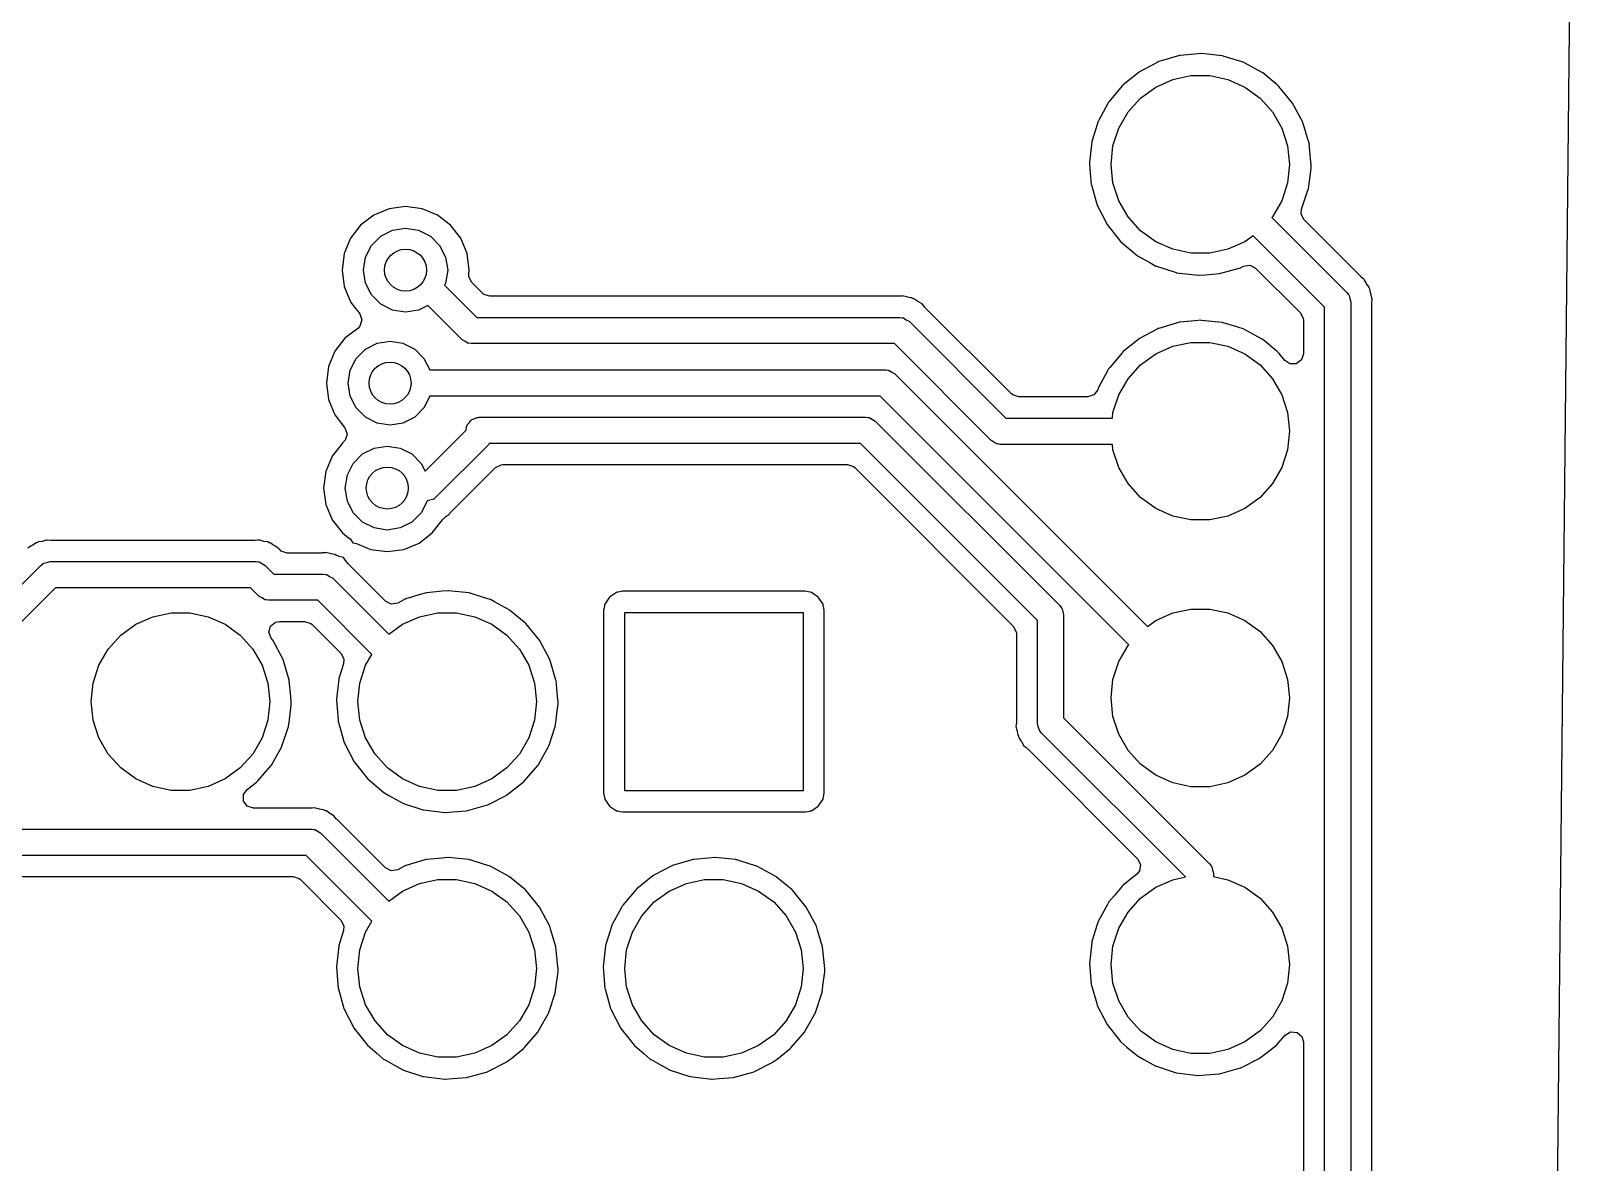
# Model space of a CAD drawing. Extents: x 128.4 to 165.4, y -118.6 to -85.1.
# Drawn here: x 150.73 to 165.4, y -107.82 to -97.05 of the extents above; entities that cross this region are included whole.
import ezdxf

# ---------------------------------------------------------------- set-up
doc = ezdxf.new("R2010")
doc.units = 0
doc.layers.add('BLACK', color=7, linetype='CONTINUOUS')

msp = doc.modelspace()

# ---------------------------------------------------------------- linework, layer by layer
at = {"layer": 'BLACK', "linetype": 'CONTINUOUS'}
for p, q in [((165.4, -95.3288), (165.213, -113.263)), ((161.457, -97.3478), (161.29, -97.4353)), ((161.468, -97.3421), (161.457, -97.3478)), ((161.472, -97.3398), (161.468, -97.3421)), ((161.468, -97.3421), (161.468, -97.3421)), ((161.67, -97.2817), (161.472, -97.3398)), ((161.675, -97.2812), (161.67, -97.2817)), ((161.815, -97.2685), (161.675, -97.2812)), ((161.675, -97.2812), (161.675, -97.2812)), ((161.875, -97.263), (161.815, -97.2685)), ((161.88, -97.2635), (161.875, -97.263)), ((162.075, -97.284), (161.88, -97.2635)), ((161.88, -97.2635), (161.88, -97.2635)), ((162.08, -97.2845), (162.075, -97.284)), ((162.075, -97.284), (162.075, -97.284)), ((162.085, -97.286), (162.08, -97.2845)), ((162.214, -97.3259), (162.085, -97.286)), ((162.085, -97.286), (162.085, -97.286)), ((162.277, -97.3455), (162.214, -97.3259)), ((162.458, -97.4435), (162.277, -97.3455)), ((161.286, -97.4383), (161.133, -97.5614)), ((161.29, -97.4353), (161.286, -97.4383)), ((161.443, -97.5824), (161.605, -97.5102)), ((161.605, -97.5102), (161.779, -97.4732)), ((161.779, -97.4732), (161.957, -97.4732)), ((161.957, -97.4732), (162.131, -97.5102)), ((162.131, -97.5102), (162.293, -97.5824)), ((162.462, -97.4465), (162.458, -97.4435)), ((162.601, -97.5614), (162.462, -97.4465)), ((162.462, -97.4465), (162.462, -97.4465)), ((161.126, -97.5681), (161.013, -97.7032)), ((161.129, -97.5644), (161.126, -97.5681)), ((161.126, -97.5681), (161.126, -97.5681)), ((161.133, -97.5614), (161.129, -97.5644)), ((161.133, -97.5614), (161.133, -97.5614)), ((161.18, -97.819), (161.299, -97.6869)), ((161.299, -97.6869), (161.443, -97.5824)), ((162.293, -97.5824), (162.437, -97.6869)), ((162.437, -97.6869), (162.556, -97.819)), ((162.617, -97.5748), (162.601, -97.5614)), ((162.747, -97.7344), (162.617, -97.5748)), ((160.988, -97.7387), (160.898, -97.9027)), ((160.995, -97.7264), (160.988, -97.7387)), ((160.997, -97.7222), (160.995, -97.7264)), ((160.995, -97.7264), (160.995, -97.7264)), ((161.013, -97.7032), (160.997, -97.7222)), ((161.091, -97.9728), (161.18, -97.819)), ((162.556, -97.819), (162.644, -97.9728)), ((162.844, -97.9163), (162.747, -97.7344)), ((160.874, -97.9784), (160.835, -98.0991)), ((160.896, -97.9073), (160.874, -97.9784)), ((160.898, -97.9027), (160.896, -97.9073)), ((160.896, -97.9073), (160.896, -97.9073)), ((161.036, -98.1418), (161.091, -97.9728)), ((162.644, -97.9728), (162.699, -98.1418)), ((162.847, -97.9282), (162.844, -97.9163)), ((162.89, -98.0682), (162.847, -97.9282)), ((160.835, -98.1039), (160.813, -98.2968)), ((160.835, -98.0991), (160.835, -98.1039)), ((160.835, -98.1039), (160.835, -98.1039)), ((161.018, -98.3186), (161.036, -98.1418)), ((162.699, -98.1418), (162.718, -98.3186)), ((162.903, -98.1135), (162.89, -98.0682)), ((162.904, -98.1183), (162.903, -98.1135)), ((162.921, -98.2968), (162.904, -98.1183)), ((162.904, -98.1183), (162.904, -98.1183)), ((160.813, -98.2968), (160.812, -98.3038)), ((160.812, -98.3038), (160.817, -98.3642)), ((160.817, -98.3642), (160.823, -98.4322)), ((160.823, -98.4322), (160.83, -98.5091)), ((161.036, -98.4953), (161.018, -98.3186)), ((162.718, -98.3186), (162.699, -98.4953)), ((162.9, -98.527), (162.919, -98.3818)), ((162.919, -98.3818), (162.923, -98.348)), ((162.923, -98.3186), (162.921, -98.2968)), ((162.923, -98.348), (162.923, -98.3186)), ((160.83, -98.5091), (160.831, -98.5138)), ((160.831, -98.5138), (160.831, -98.5138)), ((160.831, -98.5138), (160.873, -98.662)), ((161.091, -98.6643), (161.036, -98.4953)), ((162.699, -98.4953), (162.644, -98.6643)), ((162.833, -98.7456), (162.89, -98.5743)), ((162.89, -98.5743), (162.896, -98.557)), ((162.896, -98.557), (162.897, -98.5524)), ((162.896, -98.557), (162.896, -98.557)), ((162.897, -98.5524), (162.9, -98.527)), ((154.299, -98.7193), (154.143, -98.74)), ((154.456, -98.74), (154.299, -98.7193)), ((160.873, -98.662), (160.886, -98.7072)), ((160.886, -98.7072), (160.981, -98.8904)), ((161.18, -98.8182), (161.091, -98.6643)), ((162.644, -98.6643), (162.556, -98.8182)), ((153.997, -98.8005), (153.871, -98.8967)), ((154.143, -98.74), (153.997, -98.8005)), ((154.602, -98.8005), (154.456, -98.74)), ((154.728, -98.8967), (154.602, -98.8005)), ((161.299, -98.9502), (161.18, -98.8182)), ((162.556, -98.8182), (162.55, -98.8241)), ((162.55, -98.8241), (163.263, -99.5373)), ((162.829, -98.7926), (162.833, -98.7459)), ((162.857, -98.8472), (162.829, -98.7926)), ((162.833, -98.7459), (162.833, -98.7456)), ((163.392, -99.3824), (162.857, -98.8472)), ((153.775, -99.0222), (153.714, -99.1682)), ((153.871, -98.8967), (153.775, -99.0222)), ((153.976, -99.0899), (154.064, -99.0014)), ((154.064, -99.0014), (154.176, -98.9446)), ((154.176, -98.9446), (154.299, -98.925)), ((154.299, -98.925), (154.423, -98.9446)), ((154.423, -98.9446), (154.535, -99.0014)), ((154.535, -99.0014), (154.623, -99.0899)), ((154.824, -99.0222), (154.728, -98.8967)), ((154.885, -99.1682), (154.824, -99.0222)), ((160.981, -98.8904), (161.109, -99.0518)), ((161.443, -99.0547), (161.299, -98.9502)), ((162.371, -98.9982), (162.293, -99.0547)), ((163.05, -99.6775), (162.371, -98.9982)), ((153.714, -99.1682), (153.694, -99.325)), ((153.919, -99.2014), (153.976, -99.0899)), ((154.623, -99.0899), (154.68, -99.2014)), ((154.905, -99.325), (154.885, -99.1682)), ((161.109, -99.0518), (161.265, -99.1854)), ((161.605, -99.127), (161.443, -99.0547)), ((161.779, -99.1639), (161.605, -99.127)), ((161.957, -99.1639), (161.779, -99.1639)), ((162.131, -99.127), (161.957, -99.1639)), ((162.293, -99.0547), (162.131, -99.127)), ((153.899, -99.325), (153.919, -99.2014)), ((154.68, -99.2014), (154.7, -99.325)), ((161.265, -99.1854), (161.27, -99.1877)), ((161.27, -99.1877), (161.27, -99.1877)), ((161.27, -99.1877), (161.387, -99.2531)), ((161.387, -99.2531), (161.445, -99.2859)), ((161.445, -99.2859), (161.45, -99.2874)), ((161.45, -99.2874), (161.637, -99.348)), ((162.051, -99.3581), (162.25, -99.3027)), ((162.25, -99.3027), (162.28, -99.2873)), ((162.28, -99.2873), (162.34, -99.278)), ((162.34, -99.278), (162.395, -99.3057)), ((162.395, -99.3057), (162.821, -99.7315)), ((153.694, -99.325), (153.714, -99.4818)), ((153.919, -99.4486), (153.899, -99.325)), ((153.976, -99.5601), (153.919, -99.4486)), ((154.68, -99.4486), (154.67, -99.4682)), ((154.7, -99.325), (154.68, -99.4486)), ((154.901, -99.3604), (154.905, -99.325)), ((154.901, -99.3888), (154.901, -99.3604)), ((154.929, -99.4433), (154.901, -99.3888)), ((155.031, -99.5455), (154.929, -99.4433)), ((161.637, -99.348), (161.637, -99.348)), ((161.637, -99.348), (161.641, -99.3495)), ((161.641, -99.3495), (161.846, -99.3739)), ((161.846, -99.3739), (161.851, -99.3735)), ((161.851, -99.3735), (161.918, -99.3683)), ((161.851, -99.3735), (161.851, -99.3735)), ((161.918, -99.3683), (162.051, -99.3581)), ((163.398, -99.3883), (163.392, -99.3824)), ((163.428, -99.4133), (163.398, -99.3883)), ((163.433, -99.4208), (163.428, -99.4133)), ((163.448, -99.4469), (163.433, -99.4208)), ((163.452, -99.4542), (163.448, -99.4469)), ((163.475, -99.486), (163.452, -99.4542)), ((153.714, -99.4818), (153.775, -99.6278)), ((154.064, -99.6486), (153.976, -99.5601)), ((154.67, -99.4682), (154.977, -99.775)), ((155.043, -99.5556), (155.031, -99.5455)), ((155.101, -99.5745), (155.043, -99.5556)), ((158.987, -99.5745), (155.101, -99.5745)), ((158.996, -99.5741), (158.987, -99.5745)), ((159.026, -99.5715), (158.996, -99.5741)), ((159.034, -99.5707), (159.026, -99.5715)), ((159.043, -99.573), (159.034, -99.5707)), ((159.072, -99.5808), (159.043, -99.573)), ((159.08, -99.5827), (159.072, -99.5808)), ((159.11, -99.5879), (159.08, -99.5827)), ((159.119, -99.5894), (159.11, -99.5879)), ((159.11, -99.5879), (159.11, -99.5879)), ((159.126, -99.5937), (159.119, -99.5894)), ((159.132, -99.5957), (159.126, -99.5937)), ((159.137, -99.5982), (159.132, -99.5957)), ((159.145, -99.6004), (159.137, -99.5982)), ((159.175, -99.621), (159.145, -99.6004)), ((163.263, -99.5373), (163.277, -99.5552)), ((163.277, -99.5552), (163.28, -99.5582)), ((163.28, -99.5582), (163.281, -99.5609)), ((163.281, -99.5609), (163.285, -99.5661)), ((163.285, -99.5661), (163.291, -99.5962)), ((163.291, -99.5962), (163.3, -99.6257)), ((163.477, -99.4944), (163.475, -99.486)), ((163.479, -99.4997), (163.477, -99.4944)), ((163.481, -99.5052), (163.479, -99.4997)), ((163.486, -99.5127), (163.481, -99.5052)), ((163.487, -99.5212), (163.486, -99.5127)), ((163.492, -99.5509), (163.487, -99.5212)), ((163.494, -99.5594), (163.492, -99.5509)), ((163.502, -99.5885), (163.494, -99.5594)), ((163.501, -99.6356), (163.504, -99.6055)), ((163.504, -99.5969), (163.502, -99.5885)), ((163.502, -99.5885), (163.502, -99.5885)), ((163.504, -99.6055), (163.504, -99.5969)), ((153.775, -99.6278), (153.779, -99.633)), ((153.779, -99.633), (153.862, -99.7408)), ((153.862, -99.7408), (153.882, -99.7985)), ((154.176, -99.7054), (154.064, -99.6486)), ((154.299, -99.725), (154.176, -99.7054)), ((154.423, -99.7054), (154.299, -99.725)), ((154.51, -99.6614), (154.423, -99.7054)), ((154.837, -99.9884), (154.51, -99.6614)), ((159.177, -99.6227), (159.175, -99.621)), ((159.184, -99.6274), (159.177, -99.6227)), ((159.218, -99.6468), (159.184, -99.6274)), ((159.243, -99.6766), (159.218, -99.6468)), ((159.249, -99.6829), (159.243, -99.6766)), ((160.07, -100.504), (159.249, -99.6829)), ((162.821, -99.7315), (162.848, -99.7861)), ((163.05, -114.402), (163.05, -99.6775)), ((163.3, -99.6257), (163.3, -114.454)), ((163.5, -99.6442), (163.501, -99.6356)), ((163.5, -114.435), (163.5, -99.6442)), ((153.843, -99.8797), (153.722, -99.9725)), ((153.865, -99.8572), (153.843, -99.8797)), ((153.882, -99.7985), (153.865, -99.8572)), ((154.977, -99.775), (159.006, -99.775)), ((159.006, -99.775), (159.028, -99.7782)), ((159.028, -99.7782), (159.032, -99.7779)), ((159.032, -99.7779), (159.035, -99.7792)), ((159.035, -99.7792), (159.041, -99.7801)), ((159.041, -99.7801), (159.067, -99.7968)), ((159.067, -99.7968), (159.094, -99.8116)), ((159.094, -99.8116), (160.016, -100.734)), ((161.457, -99.8878), (161.29, -99.9753)), ((161.468, -99.8821), (161.457, -99.8878)), ((161.472, -99.8798), (161.468, -99.8821)), ((161.468, -99.8821), (161.468, -99.8821)), ((161.67, -99.8217), (161.472, -99.8798)), ((161.675, -99.8212), (161.67, -99.8217)), ((161.815, -99.8085), (161.675, -99.8212)), ((161.675, -99.8212), (161.675, -99.8212)), ((161.875, -99.803), (161.815, -99.8085)), ((161.88, -99.8035), (161.875, -99.803)), ((162.075, -99.824), (161.88, -99.8035)), ((161.88, -99.8035), (161.88, -99.8035)), ((162.08, -99.8245), (162.075, -99.824)), ((162.075, -99.824), (162.075, -99.824)), ((162.085, -99.826), (162.08, -99.8245)), ((162.194, -99.8599), (162.085, -99.826)), ((162.085, -99.826), (162.085, -99.826)), ((162.277, -99.8855), (162.194, -99.8599)), ((162.458, -99.9835), (162.277, -99.8855)), ((162.848, -99.7861), (162.85, -99.8015)), ((162.85, -99.8015), (162.85, -100.122)), ((153.722, -99.9725), (153.626, -100.098)), ((153.916, -100.077), (154.027, -100.02)), ((154.027, -100.02), (154.151, -100.001)), ((154.151, -100.001), (154.274, -100.02)), ((154.274, -100.02), (154.386, -100.077)), ((154.864, -100.003), (154.837, -99.9884)), ((154.889, -100.02), (154.864, -100.003)), ((154.896, -100.021), (154.889, -100.02)), ((154.898, -100.022), (154.896, -100.021)), ((154.903, -100.022), (154.898, -100.022)), ((154.925, -100.025), (154.903, -100.022)), ((158.954, -100.025), (154.925, -100.025)), ((159.876, -100.947), (158.954, -100.025)), ((161.286, -99.9783), (161.133, -100.101)), ((161.29, -99.9753), (161.286, -99.9783)), ((161.605, -100.05), (161.779, -100.013)), ((161.779, -100.013), (161.957, -100.013)), ((161.957, -100.013), (162.131, -100.05)), ((162.462, -99.9865), (162.458, -99.9835)), ((162.601, -100.101), (162.462, -99.9865)), ((162.462, -99.9865), (162.462, -99.9865)), ((153.626, -100.098), (153.566, -100.244)), ((153.77, -100.277), (153.827, -100.166)), ((153.827, -100.166), (153.916, -100.077)), ((154.386, -100.077), (154.474, -100.166)), ((154.474, -100.166), (154.53, -100.276)), ((161.126, -100.108), (161.007, -100.251)), ((161.129, -100.104), (161.126, -100.108)), ((161.126, -100.108), (161.126, -100.108)), ((161.133, -100.101), (161.129, -100.104)), ((161.133, -100.101), (161.133, -100.101)), ((161.299, -100.227), (161.443, -100.122)), ((161.443, -100.122), (161.605, -100.05)), ((162.131, -100.05), (162.293, -100.122)), ((162.293, -100.122), (162.437, -100.227)), ((162.617, -100.115), (162.601, -100.101)), ((162.62, -100.119), (162.617, -100.115)), ((162.674, -100.185), (162.62, -100.119)), ((162.72, -100.216), (162.674, -100.185)), ((162.831, -100.18), (162.781, -100.216)), ((162.85, -100.122), (162.831, -100.18)), ((153.566, -100.244), (153.545, -100.401)), ((153.751, -100.401), (153.77, -100.277)), ((154.53, -100.276), (158.87, -100.276)), ((158.87, -100.276), (158.892, -100.279)), ((158.892, -100.279), (158.897, -100.279)), ((158.897, -100.279), (158.899, -100.28)), ((158.899, -100.28), (158.906, -100.281)), ((158.906, -100.281), (158.931, -100.298)), ((158.931, -100.298), (158.959, -100.312)), ((158.959, -100.312), (161.365, -102.719)), ((160.985, -100.284), (160.898, -100.443)), ((160.995, -100.266), (160.985, -100.284)), ((160.997, -100.262), (160.995, -100.266)), ((160.995, -100.266), (160.995, -100.266)), ((161.007, -100.251), (160.997, -100.262)), ((161.18, -100.359), (161.299, -100.227)), ((162.437, -100.227), (162.556, -100.359)), ((162.781, -100.216), (162.72, -100.216)), ((153.545, -100.401), (153.566, -100.558)), ((153.77, -100.524), (153.751, -100.401)), ((160.891, -100.464), (160.855, -100.514)), ((160.896, -100.447), (160.891, -100.464)), ((160.898, -100.443), (160.896, -100.447)), ((160.896, -100.447), (160.896, -100.447)), ((161.091, -100.513), (161.18, -100.359)), ((162.556, -100.359), (162.644, -100.513)), ((153.566, -100.558), (153.626, -100.704)), ((153.827, -100.636), (153.77, -100.524)), ((153.916, -100.724), (153.827, -100.636)), ((154.474, -100.636), (154.386, -100.724)), ((154.53, -100.526), (154.474, -100.636)), ((158.818, -100.526), (154.53, -100.526)), ((161.186, -102.893), (158.818, -100.526)), ((160.082, -100.514), (160.07, -100.504)), ((160.14, -100.533), (160.082, -100.514)), ((160.797, -100.533), (160.14, -100.533)), ((160.855, -100.514), (160.797, -100.533)), ((161.036, -100.682), (161.091, -100.513)), ((162.644, -100.513), (162.699, -100.682)), ((153.626, -100.704), (153.719, -100.825)), ((154.027, -100.781), (153.916, -100.724)), ((154.151, -100.801), (154.027, -100.781)), ((154.274, -100.781), (154.151, -100.801)), ((154.386, -100.724), (154.274, -100.781)), ((154.886, -100.799), (154.904, -100.779)), ((154.904, -100.779), (154.918, -100.756)), ((154.918, -100.756), (154.927, -100.752)), ((154.927, -100.752), (154.932, -100.746)), ((154.932, -100.746), (154.958, -100.738)), ((154.958, -100.738), (154.982, -100.727)), ((154.982, -100.727), (154.991, -100.728)), ((154.991, -100.728), (155, -100.726)), ((155, -100.726), (158.684, -100.726)), ((158.684, -100.726), (158.706, -100.729)), ((158.706, -100.729), (158.71, -100.729)), ((158.71, -100.729), (158.713, -100.73)), ((158.713, -100.73), (158.719, -100.731)), ((158.719, -100.731), (158.745, -100.748)), ((158.745, -100.748), (158.772, -100.762)), ((158.772, -100.762), (160.53, -102.52)), ((160.016, -100.734), (161.031, -100.734)), ((161.031, -100.734), (161.036, -100.682)), ((162.699, -100.682), (162.718, -100.859)), ((153.719, -100.825), (153.721, -100.828)), ((153.721, -100.828), (153.742, -100.886)), ((153.742, -100.886), (153.724, -100.944)), ((154.486, -101.238), (154.875, -100.848)), ((154.875, -100.848), (154.88, -100.815)), ((154.88, -100.815), (154.885, -100.808)), ((154.885, -100.808), (154.886, -100.799)), ((162.718, -100.859), (162.699, -101.035)), ((153.697, -100.972), (153.6, -101.097)), ((153.703, -100.967), (153.697, -100.972)), ((153.724, -100.944), (153.703, -100.967)), ((153.801, -101.165), (153.89, -101.076)), ((153.89, -101.076), (154.001, -101.02)), ((154.001, -101.02), (154.125, -101)), ((154.125, -101), (154.249, -101.02)), ((154.249, -101.02), (154.36, -101.076)), ((154.36, -101.076), (154.449, -101.165)), ((155.088, -100.988), (154.588, -101.488)), ((155.095, -100.976), (155.088, -100.988)), ((158.632, -100.976), (155.095, -100.976)), ((160.316, -102.66), (158.632, -100.976)), ((159.903, -100.962), (159.876, -100.947)), ((159.929, -100.978), (159.903, -100.962)), ((159.935, -100.979), (159.929, -100.978)), ((159.938, -100.981), (159.935, -100.979)), ((159.942, -100.98), (159.938, -100.981)), ((159.964, -100.984), (159.942, -100.98)), ((161.031, -100.984), (159.964, -100.984)), ((161.036, -101.035), (161.031, -100.984)), ((161.091, -101.204), (161.036, -101.035)), ((162.699, -101.035), (162.644, -101.204)), ((153.6, -101.097), (153.54, -101.243)), ((153.745, -101.276), (153.801, -101.165)), ((154.449, -101.165), (154.486, -101.238)), ((154.743, -101.617), (155.155, -101.205)), ((155.155, -101.205), (155.21, -101.178)), ((155.21, -101.178), (155.225, -101.176)), ((155.225, -101.176), (158.508, -101.176)), ((158.508, -101.176), (158.566, -101.195)), ((158.566, -101.195), (158.578, -101.205)), ((158.578, -101.205), (160.087, -102.714)), ((161.18, -101.358), (161.091, -101.204)), ((162.644, -101.204), (162.556, -101.358)), ((153.54, -101.243), (153.519, -101.4)), ((153.725, -101.4), (153.745, -101.276)), ((161.299, -101.49), (161.18, -101.358)), ((162.556, -101.358), (162.437, -101.49)), ((153.519, -101.4), (153.54, -101.557)), ((153.745, -101.524), (153.725, -101.4)), ((154.53, -101.516), (154.505, -101.523)), ((154.56, -101.51), (154.53, -101.516)), ((154.565, -101.506), (154.56, -101.51)), ((154.568, -101.505), (154.565, -101.506)), ((154.571, -101.502), (154.568, -101.505)), ((154.588, -101.488), (154.571, -101.502)), ((161.443, -101.595), (161.299, -101.49)), ((162.437, -101.49), (162.293, -101.595)), ((153.54, -101.557), (153.6, -101.703)), ((153.801, -101.635), (153.745, -101.524)), ((153.89, -101.724), (153.801, -101.635)), ((154.449, -101.635), (154.36, -101.724)), ((154.505, -101.524), (154.449, -101.635)), ((154.505, -101.523), (154.505, -101.524)), ((154.683, -101.67), (154.712, -101.653)), ((154.712, -101.653), (154.737, -101.623)), ((154.737, -101.623), (154.743, -101.617)), ((161.605, -101.667), (161.443, -101.595)), ((162.293, -101.595), (162.131, -101.667)), ((153.6, -101.703), (153.697, -101.828)), ((154.001, -101.78), (153.89, -101.724)), ((154.125, -101.8), (154.001, -101.78)), ((154.249, -101.78), (154.125, -101.8)), ((154.36, -101.724), (154.249, -101.78)), ((154.553, -101.828), (154.65, -101.703)), ((154.65, -101.703), (154.683, -101.67)), ((154.65, -101.703), (154.65, -101.703)), ((161.779, -101.704), (161.605, -101.667)), ((161.957, -101.704), (161.779, -101.704)), ((162.131, -101.667), (161.957, -101.704)), ((150.735, -101.952), (150.701, -101.972)), ((150.742, -101.948), (150.735, -101.952)), ((150.748, -101.943), (150.742, -101.948)), ((150.774, -101.925), (150.748, -101.943)), ((150.782, -101.923), (150.774, -101.925)), ((150.788, -101.921), (150.782, -101.923)), ((150.793, -101.919), (150.788, -101.921)), ((150.801, -101.914), (150.793, -101.919)), ((150.839, -101.908), (150.801, -101.914)), ((150.847, -101.906), (150.839, -101.908)), ((150.876, -101.898), (150.847, -101.906)), ((150.885, -101.896), (150.876, -101.898)), ((150.876, -101.898), (150.876, -101.898)), ((150.92, -101.899), (150.885, -101.896)), ((150.923, -101.899), (150.92, -101.899)), ((150.932, -101.899), (150.923, -101.899)), ((152.856, -101.899), (150.932, -101.899)), ((152.865, -101.899), (152.856, -101.899)), ((152.891, -101.897), (152.865, -101.899)), ((152.904, -101.896), (152.891, -101.897)), ((152.912, -101.898), (152.904, -101.896)), ((152.941, -101.906), (152.912, -101.898)), ((152.95, -101.908), (152.941, -101.906)), ((152.98, -101.913), (152.95, -101.908)), ((152.988, -101.914), (152.98, -101.913)), ((152.98, -101.913), (152.98, -101.913)), ((152.996, -101.919), (152.988, -101.914)), ((153.001, -101.921), (152.996, -101.919)), ((153.006, -101.923), (153.001, -101.921)), ((153.015, -101.925), (153.006, -101.923)), ((153.036, -101.94), (153.015, -101.925)), ((153.047, -101.948), (153.036, -101.94)), ((153.054, -101.952), (153.047, -101.948)), ((153.087, -101.972), (153.054, -101.952)), ((153.697, -101.828), (153.755, -101.873)), ((153.755, -101.873), (153.77, -101.885)), ((153.77, -101.885), (153.796, -101.922)), ((153.796, -101.922), (153.8, -101.921)), ((153.8, -101.921), (153.831, -101.928)), ((153.831, -101.928), (153.936, -101.972)), ((154.282, -101.985), (154.428, -101.925)), ((154.428, -101.925), (154.553, -101.828)), ((150.884, -102.109), (150.914, -102.1)), ((150.914, -102.1), (152.875, -102.1)), ((152.875, -102.1), (152.897, -102.103)), ((152.897, -102.103), (152.902, -102.103)), ((152.902, -102.103), (152.904, -102.104)), ((153.093, -101.978), (153.087, -101.972)), ((153.097, -101.983), (153.093, -101.978)), ((153.093, -101.978), (153.093, -101.978)), ((153.115, -102), (153.097, -101.983)), ((153.173, -102.019), (153.115, -102)), ((153.496, -102.019), (153.173, -102.019)), ((153.504, -102.018), (153.496, -102.019)), ((153.534, -102.016), (153.504, -102.018)), ((153.543, -102.015), (153.534, -102.016)), ((153.551, -102.017), (153.543, -102.015)), ((153.581, -102.025), (153.551, -102.017)), ((153.589, -102.027), (153.581, -102.025)), ((153.619, -102.032), (153.589, -102.027)), ((153.627, -102.034), (153.619, -102.032)), ((153.619, -102.032), (153.619, -102.032)), ((153.635, -102.038), (153.627, -102.034)), ((153.64, -102.04), (153.635, -102.038)), ((153.646, -102.042), (153.64, -102.04)), ((153.654, -102.045), (153.646, -102.042)), ((153.661, -102.05), (153.654, -102.045)), ((153.668, -102.053), (153.661, -102.05)), ((153.707, -102.062), (153.668, -102.053)), ((153.709, -102.062), (153.707, -102.062)), ((153.727, -102.091), (153.709, -102.062)), ((153.728, -102.092), (153.727, -102.091)), ((153.727, -102.091), (153.727, -102.091)), ((153.732, -102.098), (153.728, -102.092)), ((153.728, -102.092), (153.728, -102.092)), ((153.752, -102.121), (153.732, -102.098)), ((153.732, -102.098), (153.732, -102.098)), ((153.936, -101.972), (153.968, -101.985)), ((153.968, -101.985), (154.125, -102.006)), ((154.125, -102.006), (154.282, -101.985)), ((149.857, -103.105), (150.825, -102.137)), ((150.825, -102.137), (150.843, -102.123)), ((150.843, -102.123), (150.846, -102.12)), ((150.846, -102.12), (150.849, -102.119)), ((150.849, -102.119), (150.854, -102.115)), ((150.854, -102.115), (150.884, -102.109)), ((152.904, -102.104), (152.911, -102.105)), ((152.911, -102.105), (152.936, -102.122)), ((152.936, -102.122), (152.963, -102.137)), ((152.963, -102.137), (153.046, -102.219)), ((153.046, -102.219), (153.514, -102.219)), ((153.514, -102.219), (153.536, -102.222)), ((153.536, -102.222), (153.541, -102.222)), ((153.541, -102.222), (153.543, -102.224)), ((153.543, -102.224), (153.55, -102.224)), ((153.55, -102.224), (153.576, -102.241)), ((153.576, -102.241), (153.603, -102.256)), ((153.758, -102.127), (153.752, -102.121)), ((154.108, -102.478), (153.758, -102.127)), ((150.965, -102.35), (149.952, -103.363)), ((152.823, -102.35), (150.965, -102.35)), ((152.906, -102.433), (152.823, -102.35)), ((153.603, -102.256), (154.14, -102.793)), ((154.648, -102.383), (154.503, -102.397)), ((154.703, -102.378), (154.648, -102.383)), ((154.708, -102.379), (154.703, -102.378)), ((154.903, -102.399), (154.708, -102.379)), ((154.708, -102.379), (154.708, -102.379)), ((156.308, -102.395), (156.241, -102.439)), ((156.317, -102.393), (156.308, -102.395)), ((156.34, -102.389), (156.317, -102.393)), ((156.317, -102.393), (156.317, -102.393)), ((156.366, -102.383), (156.34, -102.389)), ((158.106, -102.383), (156.366, -102.383)), ((158.132, -102.389), (158.106, -102.383)), ((158.154, -102.393), (158.132, -102.389)), ((158.164, -102.395), (158.154, -102.393)), ((158.154, -102.393), (158.154, -102.393)), ((158.23, -102.439), (158.164, -102.395)), ((152.933, -102.447), (152.906, -102.433)), ((152.959, -102.464), (152.933, -102.447)), ((152.965, -102.465), (152.959, -102.464)), ((152.968, -102.466), (152.965, -102.465)), ((152.972, -102.466), (152.968, -102.466)), ((152.994, -102.469), (152.972, -102.466)), ((153.463, -102.469), (152.994, -102.469)), ((153.979, -102.985), (153.463, -102.469)), ((154.163, -102.506), (154.108, -102.478)), ((154.224, -102.495), (154.163, -102.506)), ((154.3, -102.455), (154.224, -102.495)), ((154.305, -102.454), (154.3, -102.455)), ((154.425, -102.418), (154.305, -102.454)), ((154.305, -102.454), (154.305, -102.454)), ((154.498, -102.397), (154.425, -102.418)), ((154.503, -102.397), (154.498, -102.397)), ((154.503, -102.397), (154.503, -102.397)), ((154.908, -102.4), (154.903, -102.399)), ((154.903, -102.399), (154.903, -102.399)), ((154.913, -102.401), (154.908, -102.4)), ((155.033, -102.439), (154.913, -102.401)), ((154.913, -102.401), (154.913, -102.401)), ((155.105, -102.461), (155.033, -102.439)), ((155.109, -102.463), (155.105, -102.461)), ((155.146, -102.483), (155.109, -102.463)), ((155.109, -102.463), (155.109, -102.463)), ((155.286, -102.559), (155.146, -102.483)), ((156.193, -102.527), (156.185, -102.564)), ((156.195, -102.515), (156.193, -102.527)), ((156.197, -102.506), (156.195, -102.515)), ((156.195, -102.515), (156.195, -102.515)), ((156.241, -102.439), (156.197, -102.506)), ((158.275, -102.506), (158.23, -102.439)), ((158.277, -102.515), (158.275, -102.506)), ((158.279, -102.527), (158.277, -102.515)), ((158.277, -102.515), (158.277, -102.515)), ((158.286, -102.564), (158.279, -102.527)), ((160.53, -102.52), (160.543, -102.538)), ((160.543, -102.538), (160.547, -102.541)), ((160.547, -102.541), (160.547, -102.544)), ((151.731, -102.698), (151.893, -102.626)), ((151.893, -102.626), (152.067, -102.589)), ((152.067, -102.589), (152.245, -102.589)), ((152.245, -102.589), (152.418, -102.626)), ((152.418, -102.626), (152.581, -102.698)), ((153.013, -102.715), (153.061, -102.676)), ((153.061, -102.676), (153.097, -102.67)), ((153.097, -102.67), (153.338, -102.67)), ((153.338, -102.67), (153.397, -102.689)), ((153.397, -102.689), (153.408, -102.699)), ((154.271, -102.698), (154.433, -102.626)), ((154.433, -102.626), (154.607, -102.589)), ((154.607, -102.589), (154.785, -102.589)), ((154.785, -102.589), (154.958, -102.626)), ((154.958, -102.626), (155.121, -102.698)), ((155.29, -102.562), (155.286, -102.559)), ((155.429, -102.677), (155.29, -102.562)), ((155.29, -102.562), (155.29, -102.562)), ((155.445, -102.69), (155.429, -102.677)), ((156.185, -102.564), (156.185, -104.304)), ((156.386, -104.284), (156.386, -102.584)), ((156.386, -102.584), (158.086, -102.584)), ((158.086, -102.584), (158.086, -104.284)), ((158.286, -104.304), (158.286, -102.564)), ((160.316, -103.641), (160.316, -102.66)), ((160.547, -102.544), (160.551, -102.549)), ((160.551, -102.549), (160.558, -102.579)), ((160.558, -102.579), (160.566, -102.609)), ((160.566, -102.609), (160.566, -103.59)), ((161.365, -102.719), (161.443, -102.662)), ((161.443, -102.662), (161.605, -102.59)), ((161.605, -102.59), (161.779, -102.553)), ((161.779, -102.553), (161.957, -102.553)), ((161.957, -102.553), (162.131, -102.59)), ((162.131, -102.59), (162.293, -102.662)), ((162.293, -102.662), (162.437, -102.767)), ((151.468, -102.934), (151.587, -102.802)), ((151.587, -102.802), (151.731, -102.698)), ((152.581, -102.698), (152.725, -102.802)), ((152.725, -102.802), (152.843, -102.934)), ((152.998, -102.774), (153.013, -102.715)), ((153.02, -102.831), (152.998, -102.774)), ((153.035, -102.85), (153.02, -102.831)), ((153.408, -102.699), (153.684, -102.974)), ((154.14, -102.793), (154.271, -102.698)), ((155.121, -102.698), (155.265, -102.802)), ((155.265, -102.802), (155.383, -102.934)), ((155.575, -102.85), (155.445, -102.69)), ((160.087, -102.714), (160.115, -102.769)), ((160.115, -102.769), (160.116, -102.784)), ((160.116, -102.784), (160.116, -103.623)), ((162.437, -102.767), (162.556, -102.899)), ((151.379, -103.088), (151.468, -102.934)), ((152.843, -102.934), (152.932, -103.088)), ((153.132, -103.032), (153.035, -102.85)), ((153.684, -102.974), (153.711, -103.028)), ((155.383, -102.934), (155.472, -103.088)), ((155.672, -103.032), (155.575, -102.85)), ((161.091, -103.053), (161.18, -102.899)), ((161.18, -102.899), (161.186, -102.893)), ((162.556, -102.899), (162.644, -103.053)), ((151.324, -103.257), (151.379, -103.088)), ((152.932, -103.088), (152.987, -103.257)), ((153.191, -103.229), (153.132, -103.032)), ((153.708, -103.074), (153.663, -103.215)), ((153.711, -103.028), (153.708, -103.074)), ((153.864, -103.257), (153.919, -103.088)), ((153.919, -103.088), (153.979, -102.985)), ((155.472, -103.088), (155.527, -103.257)), ((155.731, -103.229), (155.672, -103.032)), ((161.036, -103.222), (161.091, -103.053)), ((162.644, -103.053), (162.699, -103.222)), ((151.306, -103.434), (151.324, -103.257)), ((152.987, -103.257), (153.006, -103.434)), ((153.192, -103.234), (153.191, -103.229)), ((153.206, -103.384), (153.192, -103.234)), ((153.192, -103.234), (153.192, -103.234)), ((153.663, -103.219), (153.648, -103.353)), ((153.663, -103.215), (153.663, -103.219)), ((153.663, -103.219), (153.663, -103.219)), ((153.846, -103.434), (153.864, -103.257)), ((155.527, -103.257), (155.546, -103.434)), ((155.732, -103.234), (155.731, -103.229)), ((155.746, -103.384), (155.732, -103.234)), ((155.732, -103.234), (155.732, -103.234)), ((161.018, -103.399), (161.036, -103.222)), ((162.699, -103.222), (162.718, -103.399)), ((153.211, -103.434), (153.206, -103.384)), ((153.648, -103.353), (153.64, -103.419)), ((153.64, -103.419), (153.641, -103.424)), ((155.751, -103.434), (155.746, -103.384)), ((161.036, -103.575), (161.018, -103.399)), ((162.718, -103.399), (162.699, -103.575)), ((151.324, -103.611), (151.306, -103.434)), ((153.006, -103.434), (152.987, -103.611)), ((153.19, -103.632), (153.207, -103.495)), ((153.207, -103.495), (153.211, -103.463)), ((153.211, -103.463), (153.211, -103.434)), ((153.641, -103.424), (153.656, -103.603)), ((153.864, -103.611), (153.846, -103.434)), ((155.546, -103.434), (155.527, -103.611)), ((155.73, -103.632), (155.747, -103.495)), ((155.747, -103.495), (155.751, -103.463)), ((155.751, -103.463), (155.751, -103.434)), ((151.379, -103.78), (151.324, -103.611)), ((152.987, -103.611), (152.932, -103.78)), ((153.122, -103.858), (153.184, -103.672)), ((153.184, -103.672), (153.185, -103.668)), ((153.184, -103.672), (153.184, -103.672)), ((153.185, -103.668), (153.19, -103.632)), ((153.656, -103.603), (153.658, -103.625)), ((153.658, -103.625), (153.659, -103.629)), ((153.659, -103.629), (153.659, -103.629)), ((153.659, -103.629), (153.712, -103.813)), ((153.919, -103.78), (153.864, -103.611)), ((155.527, -103.611), (155.472, -103.78)), ((155.662, -103.858), (155.724, -103.672)), ((155.724, -103.672), (155.725, -103.668)), ((155.724, -103.672), (155.724, -103.672)), ((155.725, -103.668), (155.73, -103.632)), ((160.116, -103.632), (160.112, -103.67)), ((160.112, -103.67), (160.114, -103.679)), ((160.114, -103.679), (160.122, -103.708)), ((160.116, -103.623), (160.116, -103.632)), ((160.122, -103.708), (160.124, -103.716)), ((160.124, -103.716), (160.131, -103.754)), ((160.325, -103.671), (160.316, -103.641)), ((160.332, -103.701), (160.325, -103.671)), ((160.335, -103.706), (160.332, -103.701)), ((160.336, -103.709), (160.335, -103.706)), ((160.34, -103.712), (160.336, -103.709)), ((160.353, -103.73), (160.34, -103.712)), ((160.566, -103.59), (161.956, -104.979)), ((161.091, -103.744), (161.036, -103.575)), ((162.699, -103.575), (162.644, -103.744)), ((151.468, -103.934), (151.379, -103.78)), ((152.932, -103.78), (152.843, -103.934)), ((153.118, -103.868), (153.12, -103.863)), ((153.12, -103.863), (153.122, -103.858)), ((153.712, -103.813), (153.714, -103.823)), ((153.714, -103.823), (153.809, -104.006)), ((154.008, -103.934), (153.919, -103.78)), ((155.472, -103.78), (155.383, -103.934)), ((155.658, -103.868), (155.66, -103.863)), ((155.66, -103.863), (155.662, -103.858)), ((160.131, -103.754), (160.135, -103.762)), ((160.135, -103.762), (160.137, -103.767)), ((160.137, -103.767), (160.14, -103.773)), ((160.14, -103.773), (160.142, -103.781)), ((160.142, -103.781), (160.16, -103.807)), ((160.16, -103.807), (160.164, -103.813)), ((160.164, -103.813), (160.169, -103.82)), ((160.169, -103.82), (160.188, -103.854)), ((160.188, -103.854), (160.205, -103.868)), ((161.727, -105.104), (160.353, -103.73)), ((161.18, -103.898), (161.091, -103.744)), ((162.644, -103.744), (162.556, -103.898)), ((151.587, -104.066), (151.468, -103.934)), ((152.843, -103.934), (152.725, -104.066)), ((153.021, -104.038), (153.118, -103.868)), ((153.118, -103.868), (153.118, -103.868)), ((153.809, -104.006), (153.936, -104.167)), ((154.127, -104.066), (154.008, -103.934)), ((155.383, -103.934), (155.265, -104.066)), ((155.561, -104.038), (155.658, -103.868)), ((155.658, -103.868), (155.658, -103.868)), ((160.205, -103.868), (160.218, -103.879)), ((160.218, -103.879), (160.224, -103.885)), ((160.224, -103.885), (161.27, -104.93)), ((161.299, -104.03), (161.18, -103.898)), ((162.556, -103.898), (162.437, -104.03)), ((151.731, -104.17), (151.587, -104.066)), ((152.725, -104.066), (152.581, -104.17)), ((152.893, -104.188), (152.956, -104.115)), ((152.956, -104.115), (153.018, -104.042)), ((153.018, -104.042), (153.021, -104.038)), ((154.271, -104.17), (154.127, -104.066)), ((155.265, -104.066), (155.121, -104.17)), ((155.433, -104.188), (155.496, -104.115)), ((155.496, -104.115), (155.558, -104.042)), ((155.558, -104.042), (155.561, -104.038)), ((161.443, -104.135), (161.299, -104.03)), ((161.605, -104.207), (161.443, -104.135)), ((162.293, -104.135), (162.131, -104.207)), ((162.437, -104.03), (162.293, -104.135)), ((151.893, -104.242), (151.731, -104.17)), ((152.067, -104.279), (151.893, -104.242)), ((152.245, -104.279), (152.067, -104.279)), ((152.418, -104.242), (152.245, -104.279)), ((152.581, -104.17), (152.418, -104.242)), ((152.756, -104.32), (152.789, -104.272)), ((152.789, -104.272), (152.88, -104.201)), ((152.88, -104.201), (152.884, -104.198)), ((152.88, -104.201), (152.88, -104.201)), ((152.884, -104.198), (152.893, -104.188)), ((153.936, -104.167), (153.94, -104.17)), ((153.94, -104.17), (153.94, -104.17)), ((153.94, -104.17), (154.033, -104.249)), ((154.033, -104.249), (154.093, -104.301)), ((154.093, -104.301), (154.098, -104.303)), ((154.098, -104.303), (154.098, -104.303)), ((154.098, -104.303), (154.141, -104.327)), ((154.433, -104.242), (154.271, -104.17)), ((154.607, -104.279), (154.433, -104.242)), ((154.785, -104.279), (154.607, -104.279)), ((154.958, -104.242), (154.785, -104.279)), ((155.121, -104.17), (154.958, -104.242)), ((155.289, -104.304), (155.42, -104.201)), ((155.42, -104.201), (155.424, -104.198)), ((155.42, -104.201), (155.42, -104.201)), ((155.424, -104.198), (155.433, -104.188)), ((158.086, -104.284), (156.386, -104.284)), ((161.779, -104.244), (161.605, -104.207)), ((161.957, -104.244), (161.779, -104.244)), ((162.131, -104.207), (161.957, -104.244)), ((152.756, -104.381), (152.756, -104.32)), ((152.792, -104.431), (152.756, -104.381)), ((152.85, -104.45), (152.792, -104.431)), ((153.386, -104.45), (152.85, -104.45)), ((153.395, -104.449), (153.386, -104.45)), ((153.408, -104.448), (153.395, -104.449)), ((153.434, -104.446), (153.408, -104.448)), ((153.442, -104.448), (153.434, -104.446)), ((153.471, -104.456), (153.442, -104.448)), ((154.141, -104.327), (154.273, -104.401)), ((154.273, -104.401), (154.278, -104.403)), ((154.278, -104.403), (154.465, -104.463)), ((154.879, -104.474), (155.078, -104.418)), ((155.078, -104.418), (155.082, -104.416)), ((155.082, -104.416), (155.257, -104.327)), ((155.082, -104.416), (155.082, -104.416)), ((155.257, -104.327), (155.261, -104.325)), ((155.257, -104.327), (155.257, -104.327)), ((155.261, -104.325), (155.265, -104.322)), ((155.265, -104.322), (155.289, -104.304)), ((156.185, -104.304), (156.197, -104.362)), ((156.197, -104.362), (156.241, -104.429)), ((156.241, -104.429), (156.308, -104.473)), ((158.164, -104.473), (158.23, -104.429)), ((158.23, -104.429), (158.275, -104.362)), ((158.275, -104.362), (158.286, -104.304)), ((153.48, -104.458), (153.471, -104.456)), ((153.51, -104.463), (153.48, -104.458)), ((153.518, -104.464), (153.51, -104.463)), ((153.51, -104.463), (153.51, -104.463)), ((153.526, -104.469), (153.518, -104.464)), ((153.531, -104.471), (153.526, -104.469)), ((153.536, -104.473), (153.531, -104.471)), ((153.545, -104.475), (153.536, -104.473)), ((153.574, -104.496), (153.545, -104.475)), ((153.577, -104.498), (153.574, -104.496)), ((153.584, -104.502), (153.577, -104.498)), ((153.617, -104.522), (153.584, -104.502)), ((153.642, -104.552), (153.617, -104.522)), ((153.648, -104.558), (153.642, -104.552)), ((154.108, -105.018), (153.648, -104.558)), ((154.465, -104.463), (154.465, -104.463)), ((154.465, -104.463), (154.469, -104.465)), ((154.469, -104.465), (154.674, -104.489)), ((154.674, -104.489), (154.679, -104.489)), ((154.679, -104.489), (154.749, -104.484)), ((154.679, -104.489), (154.679, -104.489)), ((154.749, -104.484), (154.879, -104.474)), ((156.308, -104.473), (156.317, -104.475)), ((156.317, -104.475), (156.317, -104.475)), ((156.317, -104.475), (156.34, -104.479)), ((156.34, -104.479), (156.366, -104.484)), ((156.366, -104.484), (158.106, -104.484)), ((158.106, -104.484), (158.132, -104.479)), ((158.132, -104.479), (158.154, -104.475)), ((158.154, -104.475), (158.164, -104.473)), ((158.154, -104.475), (158.154, -104.475)), ((150.2, -104.65), (153.405, -104.65)), ((153.405, -104.65), (153.427, -104.653)), ((153.427, -104.653), (153.432, -104.653)), ((153.432, -104.653), (153.434, -104.654)), ((153.434, -104.654), (153.441, -104.655)), ((153.441, -104.655), (153.466, -104.672)), ((153.466, -104.672), (153.493, -104.687)), ((153.493, -104.687), (154.14, -105.333)), ((153.353, -104.9), (150.252, -104.9)), ((153.979, -105.525), (153.353, -104.9)), ((154.163, -105.046), (154.108, -105.018)), ((154.224, -105.035), (154.163, -105.046)), ((154.3, -104.995), (154.224, -105.035)), ((154.305, -104.994), (154.3, -104.995)), ((154.483, -104.941), (154.305, -104.994)), ((154.305, -104.994), (154.305, -104.994)), ((154.498, -104.937), (154.483, -104.941)), ((154.503, -104.937), (154.498, -104.937)), ((154.643, -104.924), (154.503, -104.937)), ((154.503, -104.937), (154.503, -104.937)), ((154.703, -104.918), (154.643, -104.924)), ((154.708, -104.919), (154.703, -104.918)), ((154.903, -104.939), (154.708, -104.919)), ((154.708, -104.919), (154.708, -104.919)), ((154.908, -104.94), (154.903, -104.939)), ((154.903, -104.939), (154.903, -104.939)), ((154.913, -104.941), (154.908, -104.94)), ((155.042, -104.981), (154.913, -104.941)), ((154.913, -104.941), (154.913, -104.941)), ((155.105, -105.001), (155.042, -104.981)), ((155.286, -105.099), (155.105, -105.001)), ((156.768, -105.033), (156.658, -105.091)), ((156.836, -104.998), (156.768, -105.033)), ((156.84, -104.995), (156.836, -104.998)), ((156.836, -104.998), (156.836, -104.998)), ((157.038, -104.937), (156.84, -104.995)), ((157.043, -104.937), (157.038, -104.937)), ((157.183, -104.924), (157.043, -104.937)), ((157.043, -104.937), (157.043, -104.937)), ((157.243, -104.918), (157.183, -104.924)), ((157.248, -104.919), (157.243, -104.918)), ((157.443, -104.939), (157.248, -104.919)), ((157.248, -104.919), (157.248, -104.919)), ((157.448, -104.94), (157.443, -104.939)), ((157.443, -104.939), (157.443, -104.939)), ((157.453, -104.941), (157.448, -104.94)), ((157.582, -104.981), (157.453, -104.941)), ((157.453, -104.941), (157.453, -104.941)), ((157.645, -105.001), (157.582, -104.981)), ((157.826, -105.099), (157.645, -105.001)), ((161.27, -104.93), (161.298, -104.985)), ((161.298, -104.985), (161.288, -105.045)), ((161.956, -104.979), (161.97, -104.997)), ((161.97, -104.997), (161.973, -105)), ((161.973, -105), (161.974, -105.003)), ((161.974, -105.003), (161.978, -105.008)), ((161.978, -105.008), (161.984, -105.038)), ((150.38, -105.1), (153.229, -105.1)), ((153.229, -105.1), (153.287, -105.119)), ((153.287, -105.119), (153.299, -105.129)), ((153.299, -105.129), (153.684, -105.514)), ((154.271, -105.238), (154.433, -105.166)), ((154.433, -105.166), (154.607, -105.129)), ((154.607, -105.129), (154.785, -105.129)), ((154.785, -105.129), (154.958, -105.166)), ((154.958, -105.166), (155.121, -105.238)), ((155.29, -105.102), (155.286, -105.099)), ((155.441, -105.227), (155.29, -105.102)), ((155.29, -105.102), (155.29, -105.102)), ((156.654, -105.094), (156.501, -105.217)), ((156.658, -105.091), (156.654, -105.094)), ((156.811, -105.238), (156.973, -105.166)), ((156.973, -105.166), (157.147, -105.129)), ((157.147, -105.129), (157.325, -105.129)), ((157.325, -105.129), (157.498, -105.166)), ((157.498, -105.166), (157.661, -105.238)), ((157.83, -105.102), (157.826, -105.099)), ((157.981, -105.227), (157.83, -105.102)), ((157.83, -105.102), (157.83, -105.102)), ((161.133, -105.181), (161.129, -105.184)), ((161.262, -105.078), (161.133, -105.181)), ((161.133, -105.181), (161.133, -105.181)), ((161.288, -105.045), (161.262, -105.078)), ((161.443, -105.202), (161.605, -105.13)), ((161.605, -105.13), (161.727, -105.104)), ((161.984, -105.038), (161.993, -105.068)), ((161.993, -105.068), (161.993, -105.101)), ((161.993, -105.101), (162.131, -105.13)), ((162.131, -105.13), (162.293, -105.202)), ((154.14, -105.333), (154.271, -105.238)), ((155.121, -105.238), (155.265, -105.342)), ((155.445, -105.23), (155.441, -105.227)), ((155.575, -105.39), (155.445, -105.23)), ((156.494, -105.224), (156.369, -105.372)), ((156.497, -105.22), (156.494, -105.224)), ((156.494, -105.224), (156.494, -105.224)), ((156.501, -105.217), (156.497, -105.22)), ((156.501, -105.217), (156.501, -105.217)), ((156.667, -105.342), (156.811, -105.238)), ((157.661, -105.238), (157.805, -105.342)), ((157.985, -105.23), (157.981, -105.227)), ((158.115, -105.39), (157.985, -105.23)), ((161.047, -105.283), (160.997, -105.342)), ((161.126, -105.188), (161.047, -105.283)), ((161.129, -105.184), (161.126, -105.188)), ((161.126, -105.188), (161.126, -105.188)), ((161.18, -105.439), (161.299, -105.307)), ((161.299, -105.307), (161.443, -105.202)), ((162.293, -105.202), (162.437, -105.307)), ((162.437, -105.307), (162.556, -105.439)), ((155.265, -105.342), (155.383, -105.474)), ((155.383, -105.474), (155.472, -105.628)), ((155.672, -105.572), (155.575, -105.39)), ((156.356, -105.394), (156.266, -105.558)), ((156.362, -105.382), (156.356, -105.394)), ((156.365, -105.378), (156.362, -105.382)), ((156.362, -105.382), (156.362, -105.382)), ((156.369, -105.372), (156.365, -105.378)), ((156.459, -105.628), (156.548, -105.474)), ((156.548, -105.474), (156.667, -105.342)), ((157.805, -105.342), (157.923, -105.474)), ((157.923, -105.474), (158.012, -105.628)), ((158.212, -105.572), (158.115, -105.39)), ((160.983, -105.367), (160.898, -105.523)), ((160.995, -105.346), (160.983, -105.367)), ((160.997, -105.342), (160.995, -105.346)), ((160.995, -105.346), (160.995, -105.346)), ((161.091, -105.593), (161.18, -105.439)), ((162.556, -105.439), (162.644, -105.593)), ((153.708, -105.614), (153.663, -105.755)), ((153.684, -105.514), (153.711, -105.568)), ((153.711, -105.568), (153.708, -105.614)), ((153.919, -105.628), (153.979, -105.525)), ((155.683, -105.61), (155.672, -105.572)), ((155.715, -105.714), (155.683, -105.61)), ((156.25, -105.606), (156.203, -105.755)), ((156.264, -105.563), (156.25, -105.606)), ((156.266, -105.558), (156.264, -105.563)), ((156.264, -105.563), (156.264, -105.563)), ((158.223, -105.61), (158.212, -105.572)), ((158.255, -105.714), (158.223, -105.61)), ((160.887, -105.557), (160.835, -105.719)), ((160.896, -105.527), (160.887, -105.557)), ((160.898, -105.523), (160.896, -105.527)), ((160.896, -105.527), (160.896, -105.527)), ((161.036, -105.762), (161.091, -105.593)), ((162.644, -105.593), (162.699, -105.762)), ((153.663, -105.759), (153.65, -105.874)), ((153.663, -105.755), (153.663, -105.759)), ((153.663, -105.759), (153.663, -105.759)), ((153.864, -105.797), (153.919, -105.628)), ((155.472, -105.628), (155.527, -105.797)), ((155.731, -105.769), (155.715, -105.714)), ((155.75, -105.959), (155.731, -105.769)), ((156.203, -105.759), (156.19, -105.874)), ((156.203, -105.755), (156.203, -105.759)), ((156.203, -105.759), (156.203, -105.759)), ((156.404, -105.797), (156.459, -105.628)), ((158.012, -105.628), (158.067, -105.797)), ((158.271, -105.769), (158.255, -105.714)), ((158.291, -105.974), (158.271, -105.769)), ((160.835, -105.724), (160.818, -105.874)), ((160.835, -105.719), (160.835, -105.724)), ((160.835, -105.724), (160.835, -105.724)), ((161.018, -105.939), (161.036, -105.762)), ((162.699, -105.762), (162.718, -105.939)), ((153.65, -105.874), (153.64, -105.959)), ((153.846, -105.974), (153.864, -105.797)), ((155.527, -105.797), (155.546, -105.974)), ((156.19, -105.874), (156.18, -105.959)), ((156.386, -105.974), (156.404, -105.797)), ((158.067, -105.797), (158.086, -105.974)), ((160.818, -105.874), (160.812, -105.924)), ((153.64, -105.959), (153.658, -106.165)), ((153.864, -106.151), (153.846, -105.974)), ((155.546, -105.974), (155.527, -106.151)), ((155.734, -106.14), (155.751, -106.006)), ((155.751, -105.974), (155.75, -105.959)), ((155.751, -106.003), (155.751, -105.974)), ((155.751, -106.006), (155.751, -106.003)), ((156.18, -105.959), (156.198, -106.165)), ((156.404, -106.151), (156.386, -105.974)), ((158.086, -105.974), (158.067, -106.151)), ((158.274, -106.14), (158.291, -106.006)), ((158.291, -106.003), (158.291, -105.974)), ((158.291, -106.006), (158.291, -106.003)), ((160.812, -105.924), (160.83, -106.129)), ((161.036, -106.115), (161.018, -105.939)), ((162.718, -105.939), (162.699, -106.115)), ((153.658, -106.165), (153.659, -106.169)), ((153.659, -106.169), (153.659, -106.169)), ((153.659, -106.169), (153.712, -106.355)), ((153.919, -106.32), (153.864, -106.151)), ((155.527, -106.151), (155.472, -106.32)), ((155.724, -106.212), (155.725, -106.208)), ((155.725, -106.208), (155.734, -106.14)), ((156.198, -106.165), (156.199, -106.169)), ((156.199, -106.169), (156.199, -106.169)), ((156.199, -106.169), (156.252, -106.355)), ((156.459, -106.32), (156.404, -106.151)), ((158.067, -106.151), (158.012, -106.32)), ((158.264, -106.212), (158.265, -106.208)), ((158.265, -106.208), (158.274, -106.14)), ((160.83, -106.129), (160.831, -106.134)), ((160.831, -106.134), (160.831, -106.134)), ((160.831, -106.134), (160.881, -106.309)), ((161.091, -106.284), (161.036, -106.115)), ((162.699, -106.115), (162.644, -106.284)), ((153.712, -106.355), (153.714, -106.363)), ((154.008, -106.474), (153.919, -106.32)), ((155.472, -106.32), (155.383, -106.474)), ((155.663, -106.394), (155.724, -106.212)), ((155.724, -106.212), (155.724, -106.212)), ((156.252, -106.355), (156.254, -106.363)), ((156.548, -106.474), (156.459, -106.32)), ((158.012, -106.32), (157.923, -106.474)), ((158.203, -106.394), (158.264, -106.212)), ((158.264, -106.212), (158.264, -106.212)), ((160.881, -106.309), (160.886, -106.327)), ((160.886, -106.327), (160.981, -106.51)), ((161.18, -106.438), (161.091, -106.284)), ((162.644, -106.284), (162.556, -106.438)), ((153.714, -106.363), (153.809, -106.546)), ((154.127, -106.606), (154.008, -106.474)), ((155.383, -106.474), (155.265, -106.606)), ((155.578, -106.547), (155.658, -106.408)), ((155.658, -106.408), (155.66, -106.403)), ((155.658, -106.408), (155.658, -106.408)), ((155.66, -106.403), (155.663, -106.394)), ((156.254, -106.363), (156.349, -106.546)), ((156.667, -106.606), (156.548, -106.474)), ((157.923, -106.474), (157.805, -106.606)), ((158.118, -106.547), (158.198, -106.408)), ((158.198, -106.408), (158.2, -106.403)), ((158.198, -106.408), (158.198, -106.408)), ((158.2, -106.403), (158.203, -106.394)), ((161.299, -106.57), (161.18, -106.438)), ((162.556, -106.438), (162.437, -106.57)), ((153.809, -106.546), (153.936, -106.707)), ((154.271, -106.71), (154.127, -106.606)), ((155.265, -106.606), (155.121, -106.71)), ((155.429, -106.732), (155.52, -106.627)), ((155.52, -106.627), (155.558, -106.582)), ((155.558, -106.582), (155.578, -106.547)), ((156.349, -106.546), (156.476, -106.707)), ((156.811, -106.71), (156.667, -106.606)), ((157.805, -106.606), (157.661, -106.71)), ((157.969, -106.732), (158.06, -106.627)), ((158.06, -106.627), (158.098, -106.582)), ((158.098, -106.582), (158.118, -106.547)), ((160.981, -106.51), (161.109, -106.672)), ((161.443, -106.675), (161.299, -106.57)), ((162.437, -106.57), (162.293, -106.675)), ((162.609, -106.688), (162.676, -106.611)), ((162.676, -106.611), (162.728, -106.579)), ((162.728, -106.579), (162.789, -106.584)), ((162.789, -106.584), (162.835, -106.624)), ((162.835, -106.624), (162.85, -106.675)), ((153.936, -106.707), (153.94, -106.71)), ((153.94, -106.71), (153.94, -106.71)), ((153.94, -106.71), (154.028, -106.785)), ((154.028, -106.785), (154.093, -106.841)), ((154.433, -106.782), (154.271, -106.71)), ((154.607, -106.819), (154.433, -106.782)), ((154.958, -106.782), (154.785, -106.819)), ((155.121, -106.71), (154.958, -106.782)), ((155.297, -106.838), (155.42, -106.741)), ((155.42, -106.741), (155.424, -106.738)), ((155.42, -106.741), (155.42, -106.741)), ((155.424, -106.738), (155.429, -106.732)), ((156.476, -106.707), (156.48, -106.71)), ((156.48, -106.71), (156.48, -106.71)), ((156.48, -106.71), (156.568, -106.785)), ((156.568, -106.785), (156.633, -106.841)), ((156.973, -106.782), (156.811, -106.71)), ((157.147, -106.819), (156.973, -106.782)), ((157.498, -106.782), (157.325, -106.819)), ((157.661, -106.71), (157.498, -106.782)), ((157.837, -106.838), (157.96, -106.741)), ((157.96, -106.741), (157.964, -106.738)), ((157.96, -106.741), (157.96, -106.741)), ((157.964, -106.738), (157.969, -106.732)), ((161.109, -106.672), (161.112, -106.675)), ((161.112, -106.675), (161.112, -106.675)), ((161.112, -106.675), (161.169, -106.724)), ((161.169, -106.724), (161.265, -106.805)), ((161.605, -106.747), (161.443, -106.675)), ((161.779, -106.784), (161.605, -106.747)), ((161.957, -106.784), (161.779, -106.784)), ((162.131, -106.747), (161.957, -106.784)), ((162.293, -106.675), (162.131, -106.747)), ((162.465, -106.805), (162.592, -106.706)), ((162.592, -106.706), (162.596, -106.703)), ((162.592, -106.706), (162.592, -106.706)), ((162.596, -106.703), (162.609, -106.688)), ((162.85, -106.675), (162.85, -110.282)), ((154.093, -106.841), (154.098, -106.843)), ((154.098, -106.843), (154.098, -106.843)), ((154.098, -106.843), (154.186, -106.892)), ((154.186, -106.892), (154.273, -106.941)), ((154.273, -106.941), (154.278, -106.943)), ((154.278, -106.943), (154.465, -107.003)), ((154.785, -106.819), (154.607, -106.819)), ((155.082, -106.956), (155.257, -106.867)), ((155.257, -106.867), (155.261, -106.865)), ((155.257, -106.867), (155.257, -106.867)), ((155.261, -106.865), (155.297, -106.838)), ((156.633, -106.841), (156.638, -106.843)), ((156.638, -106.843), (156.638, -106.843)), ((156.638, -106.843), (156.726, -106.892)), ((156.726, -106.892), (156.813, -106.941)), ((156.813, -106.941), (156.818, -106.943)), ((156.818, -106.943), (157.005, -107.003)), ((157.325, -106.819), (157.147, -106.819)), ((157.622, -106.956), (157.797, -106.867)), ((157.797, -106.867), (157.801, -106.865)), ((157.797, -106.867), (157.797, -106.867)), ((157.801, -106.865), (157.837, -106.838)), ((161.265, -106.805), (161.27, -106.808)), ((161.27, -106.808), (161.27, -106.808)), ((161.27, -106.808), (161.329, -106.841)), ((161.329, -106.841), (161.445, -106.906)), ((161.445, -106.906), (161.45, -106.907)), ((161.45, -106.907), (161.637, -106.968)), ((162.051, -106.978), (162.25, -106.923)), ((162.25, -106.923), (162.254, -106.921)), ((162.254, -106.921), (162.429, -106.832)), ((162.254, -106.921), (162.254, -106.921)), ((162.429, -106.832), (162.433, -106.83)), ((162.429, -106.832), (162.429, -106.832)), ((162.433, -106.83), (162.465, -106.805)), ((154.465, -107.003), (154.465, -107.003)), ((154.465, -107.003), (154.469, -107.005)), ((154.469, -107.005), (154.674, -107.029)), ((154.674, -107.029), (154.679, -107.029)), ((154.679, -107.029), (154.746, -107.024)), ((154.679, -107.029), (154.679, -107.029)), ((154.746, -107.024), (154.879, -107.014)), ((154.879, -107.014), (155.078, -106.958)), ((155.078, -106.958), (155.082, -106.956)), ((155.082, -106.956), (155.082, -106.956)), ((157.005, -107.003), (157.005, -107.003)), ((157.005, -107.003), (157.009, -107.005)), ((157.009, -107.005), (157.214, -107.029)), ((157.214, -107.029), (157.219, -107.029)), ((157.219, -107.029), (157.286, -107.024)), ((157.219, -107.029), (157.219, -107.029)), ((157.286, -107.024), (157.419, -107.014)), ((157.419, -107.014), (157.618, -106.958)), ((157.618, -106.958), (157.622, -106.956)), ((157.622, -106.956), (157.622, -106.956)), ((161.637, -106.968), (161.637, -106.968)), ((161.637, -106.968), (161.641, -106.97)), ((161.641, -106.97), (161.846, -106.994)), ((161.846, -106.994), (161.851, -106.994)), ((161.851, -106.994), (161.918, -106.988)), ((161.851, -106.994), (161.851, -106.994)), ((161.918, -106.988), (162.051, -106.978))]:
    msp.add_line(p, q, dxfattribs=at)
at = {"layer": 'BLACK'}
for centre in [(154.299, -99.325), (154.151, -100.401), (154.125, -101.4)]:
    msp.add_circle(centre, 0.2, dxfattribs=at)

doc.saveas('drawing.dxf')
